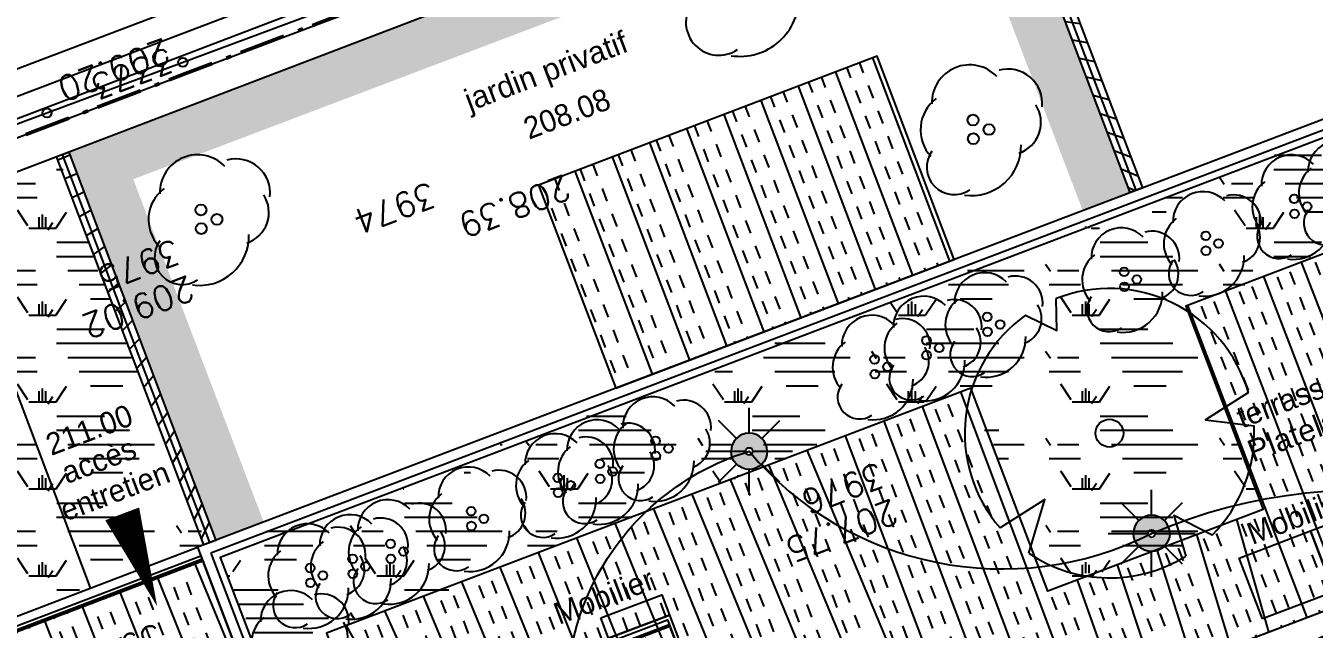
# Model space of a CAD drawing. Header units: centimetres. Extents: x 212517 to 243222, y -357108 to -330212.
# Drawn here: x 222634 to 224412, y -346065 to -345232 of the extents above; entities that cross this region are included whole.
import ezdxf
from ezdxf.enums import TextEntityAlignment as Align
from ezdxf.lldxf.tags import DXFTag

# ---------------------------------------------------------------- set-up
doc = ezdxf.new("R2010")
doc.units = ezdxf.units.CM
doc.linetypes.add('Style de ligne -15', pattern=[2.0832800000000002, 1.25, -0.41656, 0.1388600000000001, -0.2778600000000001])
doc.layers.get('0').update_dxf_attribs({"color": 252})
for name, color, linetype in [('0-EDL-Limite de propriété', 252, 'Continuous'), ('CAB_SSL', 252, 'Continuous'), ('EDF_SSL', 252, 'Texte-Electricite'), ('Fond topo - CLO_LEG', 252, 'Continuous'), ('Fond topo - CLO_MUR', 252, 'Continuous'), ('Fond topo - Z_500', 252, 'Continuous'), ('GAZ_SSL', 252, 'Texte-GAZ'), ('prlm-VRD', 2, 'Continuous'), ('SA - arbre', 252, 'Continuous'), ('SA - arbuste', 252, 'Continuous'), ('SA - bât A-B', 252, 'Continuous'), ('SA - clôture', 252, 'DIVISE2'), ('SA - couvre sol', 252, 'Continuous'), ('SA - ECL-réso', 252, 'Eclairage public'), ('SA - haie séparative', 252, 'Continuous'), ('SA - limite revêtement', 252, 'Continuous'), ('SA - muret béton', 252, 'Continuous'), ('SA - platelage bois', 252, 'Continuous'), ('SA - Talus', 252, 'Continuous')]:
    doc.layers.add(name, color=color, linetype=linetype)
for name, color, linetype, plot in [('Fond topo - N', 252, 'Continuous', False), ('Fond topo - NCACHE', 252, 'Continuous', False), ('Fond topo - ZCACHE', 252, 'Continuous', False)]:
    doc.layers.add(name, color=color, linetype=linetype, plot=plot)
doc.layers.add('Fond topo - P', color=252, linetype='Continuous', lineweight=50)
doc.styles.add('Arial', font='arial.ttf')
doc.styles.add('Lignes', font='arial.ttf', dxfattribs={"height": 0.35})
doc.styles.add('SIMPLEX', font='simplex_.ttf', dxfattribs={"height": 1.25})
tags = doc.linetypes.add('CACHE2', pattern=[4.762499928474426, 3.174999952316284, -1.587499976158142]).pattern_tags.tags
tags[6:7] = [DXFTag(74, 4), DXFTag(75, 0), DXFTag(340, '0'), DXFTag(46, 0.0), DXFTag(50, 0.0), DXFTag(44, 0.0), DXFTag(45, 0.0)]
tags[4:5] = [DXFTag(74, 4), DXFTag(75, 0), DXFTag(340, '0'), DXFTag(46, 0.0), DXFTag(50, 0.0), DXFTag(44, 0.0), DXFTag(45, 0.0)]
tags = doc.linetypes.add('DIVISE2', pattern=[15.874999761581421, 6.349999904632568, -3.174999952316284, 0, -3.174999952316284, 0, -3.174999952316284]).pattern_tags.tags
tags[14:15] = [DXFTag(74, 4), DXFTag(75, 0), DXFTag(340, '0'), DXFTag(46, 0.0), DXFTag(50, 0.0), DXFTag(44, 0.0), DXFTag(45, 0.0)]
tags[12:13] = [DXFTag(74, 4), DXFTag(75, 0), DXFTag(340, '0'), DXFTag(46, 0.0), DXFTag(50, 0.0), DXFTag(44, 0.0), DXFTag(45, 0.0)]
tags[10:11] = [DXFTag(74, 4), DXFTag(75, 0), DXFTag(340, '0'), DXFTag(46, 0.0), DXFTag(50, 0.0), DXFTag(44, 0.0), DXFTag(45, 0.0)]
tags[8:9] = [DXFTag(74, 4), DXFTag(75, 0), DXFTag(340, '0'), DXFTag(46, 0.0), DXFTag(50, 0.0), DXFTag(44, 0.0), DXFTag(45, 0.0)]
tags[6:7] = [DXFTag(74, 4), DXFTag(75, 0), DXFTag(340, '0'), DXFTag(46, 0.0), DXFTag(50, 0.0), DXFTag(44, 0.0), DXFTag(45, 0.0)]
tags[4:5] = [DXFTag(74, 4), DXFTag(75, 0), DXFTag(340, '0'), DXFTag(46, 0.0), DXFTag(50, 0.0), DXFTag(44, 0.0), DXFTag(45, 0.0)]
tags = doc.linetypes.add('Eclairage public', pattern='A,5,-0.25,["ECL",Lignes,S=1,R=0,X=0,Y=-0.18],-1.25', length=6.5).pattern_tags.tags
tags[15:16] = [DXFTag(74, 4), DXFTag(75, 0), DXFTag(340, '0'), DXFTag(46, 0.0), DXFTag(50, 0.0), DXFTag(44, 0.0), DXFTag(45, 0.0)]
tags[4:5] = [DXFTag(74, 4), DXFTag(75, 0), DXFTag(340, '0'), DXFTag(46, 0.0), DXFTag(50, 0.0), DXFTag(44, 0.0), DXFTag(45, 0.0)]
tags = doc.linetypes.add('Texte-BT', pattern='A,5,-0.25,["BT",Lignes,S=1,R=0,X=0,Y=-0.18],-1.25', length=6.5).pattern_tags.tags
tags[15:16] = [DXFTag(74, 4), DXFTag(75, 0), DXFTag(340, '0'), DXFTag(46, 0.0), DXFTag(50, 0.0), DXFTag(44, 0.0), DXFTag(45, 0.0)]
tags[4:5] = [DXFTag(74, 4), DXFTag(75, 0), DXFTag(340, '0'), DXFTag(46, 0.0), DXFTag(50, 0.0), DXFTag(44, 0.0), DXFTag(45, 0.0)]
tags = doc.linetypes.add('Texte-Electricite', pattern='A,5,-0.25,["ELEC",Lignes,S=1,R=0,X=0,Y=-0.18],-1.25', length=6.5).pattern_tags.tags
tags[15:16] = [DXFTag(74, 4), DXFTag(75, 0), DXFTag(340, '0'), DXFTag(46, 0.0), DXFTag(50, 0.0), DXFTag(44, 0.0), DXFTag(45, 0.0)]
tags[4:5] = [DXFTag(74, 4), DXFTag(75, 0), DXFTag(340, '0'), DXFTag(46, 0.0), DXFTag(50, 0.0), DXFTag(44, 0.0), DXFTag(45, 0.0)]
tags = doc.linetypes.add('Texte-GAZ', pattern='A,5,-0.25,["GAZ",Lignes,S=1,R=0,X=0,Y=-0.18],-1.25', length=6.5).pattern_tags.tags
tags[15:16] = [DXFTag(74, 4), DXFTag(75, 0), DXFTag(340, '0'), DXFTag(46, 0.0), DXFTag(50, 0.0), DXFTag(44, 0.0), DXFTag(45, 0.0)]
tags[4:5] = [DXFTag(74, 4), DXFTag(75, 0), DXFTag(340, '0'), DXFTag(46, 0.0), DXFTag(50, 0.0), DXFTag(44, 0.0), DXFTag(45, 0.0)]
pattern_1 = [(216.5063332809896, (-277130161.1279894, -473864756.7787022), (14.87279096815364, -20.09477765036497), [])]
pattern_2 = [(280.4264001144857, (-277130161.1279894, -473864756.7787022), (55.32121061969438, 10.17969329456503), []), (280.4264001144857, (-277130142.6875859, -473864753.3854711), (55.32121061969438, 10.17969329456503), [18.75, -18.75]), (280.4264001144857, (-277130124.2471823, -473864749.99224), (55.32121061969438, 10.17969329456503), [18.75, -18.75])]
pattern_3 = [(349.2763985886067, (-277130161.1279894, -473864756.7787022), (22.32856350872324, 117.9043497231417), [37.5000005625, -202.5000030375]), (79.27639858860677, (-277130147.3110734, -473864759.3953308), (-235.8086994462835, 44.65712701744649), [15.000000225, -105.000001575]), (79.27639858860677, (-277130138.0997961, -473864761.1397498), (-235.8086994462835, 44.65712701744649), [15.000000225, -105.000001575]), (79.27639858860677, (-277130142.7054347, -473864760.2675403), (-235.8086994462835, 44.65712701744649), [18.75000028125, -101.25000151875]), (112.9664661186067, (-277130151.916716, -473864758.5231205), (-191.1515722884832, 280.4658259369293), [12.00000018, -420.7461593111922]), (45.58633105860677, (-277130133.4941673, -473864762.0119574), (22.32856353476547, 117.9043498154048), [12.00000018, -420.7461593111923]), (45.58633105860677, (-277130124.2828801, -473864763.7563783), (22.32856353476547, 117.9043498154048), [26.00000039, -406.6661590999923]), (112.9664661186067, (-277130161.1279894, -473864756.7787022), (-191.1515722884832, 280.4658259369293), [26.00000039, -406.6661590999922]), (349.2763985886067, (-277130073.3609553, -473864750.4999832), (22.32856350872324, 117.9043497231417), [44.42455106636825, -195.5754525336318]), (349.2763985886067, (-277130085.1249766, -473864728.4255323), (22.32856350872324, 117.9043497231417), [82.81008944215131, -56.09585564143782, 43.07431864611476, -58.01973967029608]), (349.2763985886067, (-277130096.7337571, -473864706.3804808), (22.32856350872324, 117.9043497231417), [119.4799495921992, -46.28746189431191, 29.47870124218051, -44.75389087130835]), (349.2763985886067, (-277130108.4191755, -473864684.3209158), (22.32856350872324, 117.9043497231417), [100.4611429069171, -139.5388606930829]), (349.2763985886067, (-277130104.5097786, -473864665.2146754), (22.32856350872324, 117.9043497231417), [65.56973938354608, -174.4302642164539])]

# ---------------------------------------------------------------- blocks, each defined once
blk = doc.blocks.new('Groupe-93-1')
at = {"linetype": 'Style de ligne -15', "lineweight": 50, "ltscale": 50.8, "flags": 128}
blk.add_lwpolyline([(4010.377704961063, -47960.29143869193), (3755.414382130862, -44721.11884032996), (3755.414382130862, -44721.11884032996), (3756.773282105685, -44329.8018404177), (3880.931782061816, -43949.69744035514), (4137.430382163288, -43638.17594043525), (4471.636282140971, -43429.8099404505), (5106.567282135249, -43185.50304033072), (8279.371082122088, -41974.78904029639), (10046.22478211618, -41302.20724031241), (11818.78798213697, -40629.65554029257), (12515.6316242764, -40375.71221544059), (12470.15578206277, -38996.33853999885), (12380.37218211389, -38397.83494045051), (12782.36019976831, -38155.13044368537), (12782.36019976831, -38155.13044368537), (13203.15428753591, -37842.1723362139), (13013.29358206487, -37595.42764035972), (14081.43508215642, -36782.12464029105), (14501.13751466966, -36460.24630443366), (14495.16808214879, -36452.5175403765), (14834.32158213353, -36191.17934028419), (14839.99478233552, -36198.52456561835), (16130.40128212667, -35209.80024024756), (16136.50761571622, -35217.71937476905), (16472.44228208757, -34959.21094037803), (16671.78109403348, -34801.06746370108), (17355.87005024648, -34273.57605973991), (18231.377594311, -34360.18562337668), (19438.43093314862, -35798.34990131171), (19890.16948211885, -36316.51764032157), (20056.14294272161, -36374.42675067695), (20713.36528325772, -37417.69704200538), (20981.1790333817, -37823.86228057654), (21144.10848065114, -38091.41473781379), (21380.93455877995, -38501.10641652854), (21515.93978133893, -38776.86723872931), (21676.35969768262, -39172.45101110252), (21888.30210343099, -39776.94537421973), (22130.35028215146, -40561.43324023993), (22375.4996798346, -41423.39243203909), (22608.21988213754, -42207.67824041159)], dxfattribs=at)
blk = doc.blocks.new('Candélabre', base_point=(-13.42592592600001, -9.391534390999993))
for points in [[(-13.67592592600001, -9.391534390999993, -1), (-13.17592592600001, -9.391534390999993), (-13.37592592600001, -9.391534390999993, 1), (-13.475925926, -9.391534390999993)], [(-13.67592592600001, -9.391534390999993, -1), (-13.17592592600001, -9.391534390999993), (-13.37592592600001, -9.391534390999993, 1), (-13.475925926, -9.391534390999993)], [(-13.67592592600001, -9.391534390999993), (-13.475925926, -9.391534390999993, 1), (-13.37592592600001, -9.391534390999993), (-13.17592592600001, -9.391534390999993, -1)], [(-13.67592592600001, -9.391534390999993), (-13.475925926, -9.391534390999993, 1), (-13.37592592600001, -9.391534390999993), (-13.17592592600001, -9.391534390999993, -1)]]:
    blk.add_hatch(color=250).paths.add_polyline_path(points)
at = {"linetype": 'Continuous', "flags": 128}
for points in [[(-13.42592592600001, -9.141534390999993), (-13.42592592600001, -8.791534391999988)], [(-13.60270262100001, -9.214757695999992), (-13.850189994, -8.967270322999994)], [(-13.24914923200001, -9.214757696999996), (-13.001661857, -8.96727032199999)], [(-14.02592592600001, -9.391534390999993), (-13.67592592600001, -9.391534390999993)], [(-13.17592592600001, -9.391534390999993), (-12.825925927, -9.391534390999993)], [(-13.85018999600001, -9.815798461), (-13.60270262200001, -9.568311086999998)], [(-13.00166185800001, -9.815798458999993), (-13.249149231, -9.568311085999994)], [(-13.42592592600001, -9.991534390999988), (-13.42592592600001, -9.641534390999993)]]:
    blk.add_lwpolyline(points, dxfattribs=at)
for points in [[(-13.67592592600001, -9.391534390999993), (-13.475925926, -9.391534390999993, -1), (-13.37592592600001, -9.391534390999993), (-13.17592592600001, -9.391534390999993, 1)], [(-13.67592592600001, -9.391534390999993), (-13.475925926, -9.391534390999993, 1), (-13.37592592600001, -9.391534390999993), (-13.17592592600001, -9.391534390999993, -1)]]:
    blk.add_lwpolyline(points, format="xyb", close=True, dxfattribs=at)
blk = doc.blocks.new('CLOLEG')
at = {"ltscale": 2}
blk.add_circle((0, 0), 0.0625, dxfattribs=at)
blk = doc.blocks.new('PTOPO')
at = {"layer": 'Fond topo - NCACHE', "style": 'SIMPLEX'}
blk.add_attdef('MAT', text='', height=0.34, dxfattribs=at).set_placement((0.09999999986030161, -0.09999999962747097), align=Align.TOP_LEFT)
at = {"layer": 'Fond topo - ZCACHE', "style": 'SIMPLEX'}
blk.add_attdef('ALT', (0.09999999986030161, 0.09999999962747097), '', height=0.34, dxfattribs=at)
blk = doc.blocks.new('A$C1F970F0F')
at = {"layer": 'SA - bât A-B'}
h = blk.add_hatch(dxfattribs=at)
h.set_pattern_fill('_USER', color=256, scale=25, angle=-143.4936667190104, style=0, pattern_type=0)
h.set_pattern_definition(pattern_1)
h.paths.add_polyline_path([(-3772.845735262865, 5918.538262582146), (-3755.12929060434, 5921.720425589478), (-3654.923644239442, 5355.454616979907), (-3672.648887766581, 5352.321608217365)])
h = blk.add_hatch(dxfattribs=at)
h.set_pattern_fill('_USER', color=256, scale=25, angle=-143.4936667190104, style=0, pattern_type=0)
h.set_pattern_definition(pattern_1)
h.paths.add_polyline_path([(-5119.301957282852, 5676.692724593727), (-5101.585512309603, 5679.874887636244), (-5001.705135416508, 5115.447188658056), (-5019.430378943646, 5112.314179895515)])
at = {"layer": 'SA - couvre sol'}
h = blk.add_hatch(dxfattribs=at)
h.set_pattern_fill('PELOUSE6', color=256, scale=20.0000003, angle=-10.72360141139323, style=0, pattern_type=2)
h.set_pattern_definition(pattern_3)
h.paths.add_polyline_path([(-6097.441743418069, 4920.177515304733), (-6197.675414534157, 5487.753718339254), (-5119.301957282852, 5676.692724593727), (-5019.430378943646, 5112.314179895515)])
h = blk.add_hatch(dxfattribs=at)
h.set_pattern_fill('PELOUSE6', color=256, scale=20.0000003, angle=-10.72360141139323, style=0, pattern_type=2)
h.set_pattern_definition(pattern_3)
h.paths.add_polyline_path([(-3402.623808803382, 4002.738312271429), (-3437.712507589949, 4199.636212808002), (-3240.81464163304, 4234.725105514619), (-3223.270195233028, 4136.276172657652), (-2523.393668735908, 4261.000187694139), (-2562.872126556909, 4482.529666060197), (-2956.667858459632, 4412.351880455288), (-2991.756751253422, 4609.249746452402), (-2794.85888531939, 4644.338639163351), (-2873.107116345795, 5083.420880229077), (-2676.209250280051, 5118.509773009871), (-2716.733466870143, 5345.90742274797), (-3626.306558289891, 5183.813676629252), (-3573.673219096088, 4888.466877775171), (-3886.433009378015, 4832.73039375921), (-3939.06634855449, 5128.077192704795), (-4875.622878340046, 4961.174765867798), (-4861.415331338533, 4881.450515412981), (-4762.966398399941, 4898.994961868626), (-4736.649728846019, 4751.321562402331), (-4835.098661767282, 4733.777116038193), (-4821.063104642834, 4655.017969675949), (-4544.422242371515, 4704.317750093585), (-4520.912684171495, 4572.396179924211), (-4896.002479472914, 4505.551953068259), (-5000.388478969709, 5091.303708193815), (-2644.601016008993, 5511.124216758372), (-2407.400474873673, 4180.096742493728)])
at = {"layer": 'SA - haie séparative'}
h = blk.add_hatch(dxfattribs=at)
h.set_pattern_fill('PAVES_EVERGREEN1', color=256, scale=30.0000012, angle=-10.72360141139323, style=0, pattern_type=2)
h.set_pattern_definition([(349.2763985886067, (-277130152.3634321, -473864750.8052154), (32.26715867605478, 9.155903067109474), [15.0000006, -15.0000006]), (79.27639858860677, (-277130152.3634321, -473864750.8052154), (-9.155903067109474, 32.26715867605478), [15.0000006, -15.0000006])])
h.paths.add_polyline_path([(-3741.577973520158, 5340.124020899985), (-3672.648887766581, 5352.321608217365), (-3772.845735262865, 5918.538262582146), (-5101.585512309603, 5679.874887636244), (-5001.817125734857, 5115.427393912992), (-4932.186946450847, 5127.835895881468), (-5021.032714997484, 5626.386451342699), (-3830.825719061932, 5837.00390246101)])
at = {"layer": 'SA - platelage bois'}
h = blk.add_hatch(dxfattribs=at)
h.set_pattern_fill('PASSERELLE', color=256, scale=150, angle=-79.57359988551433, style=0, pattern_type=2)
h.set_pattern_definition(pattern_2)
h.paths.add_polyline_path([(-4473.131547800867, 5514.368344478578), (-4420.498589572083, 5219.022927735845), (-3928.61527620563, 5306.701349582033), (-3980.881579736471, 5602.060457924456)])
h = blk.add_hatch(dxfattribs=at)
h.set_pattern_fill('PASSERELLE', color=256, scale=150, angle=-79.57359988551433, style=0, pattern_type=2)
h.set_pattern_definition(pattern_2)
h.paths.add_polyline_path([(-4875.622878340046, 4961.174765867798), (-4861.415331338533, 4881.450515412981), (-4762.966398399941, 4898.994961868626), (-4736.649728846019, 4751.321562402331), (-4835.098661767282, 4733.777116038193), (-4821.063104642834, 4655.017969675949), (-4544.422242371515, 4704.317750093585), (-4520.912684171495, 4572.396179924211), (-4068.335335630077, 4653.049355077584), (-4065.528224184668, 4637.297525763334), (-2881.979355956483, 4848.216111185977), (-2922.331582675059, 5074.648656927342), (-2676.209250280051, 5118.509773009871), (-2716.733466870143, 5345.90742274797), (-3626.306558289891, 5183.813676629252), (-3573.673219096088, 4888.466877775171), (-3886.433009378015, 4832.73039375921), (-3939.06634855449, 5128.077192704795)])
h = blk.add_hatch(dxfattribs=at)
h.set_pattern_fill('PASSERELLE', color=256, scale=150, angle=-79.57359988551433, style=0, pattern_type=2)
h.set_pattern_definition(pattern_2)
h.paths.add_polyline_path([(-5320.064803223802, 5038.39767955185), (-5214.977022221075, 4448.707946739098), (-4919.630223348451, 4501.341285905692), (-5024.718004328301, 5091.031018714111)])
at = {"layer": 'CAB_SSL', "elevation": 9.999999999999998e-08, "flags": 128}
blk.add_lwpolyline([(-10812.15457855182, 5600.426800125627), (-8720.280241838846, 5090.654580446419), (-5742.369525281366, 5634.629537405877), (-2733.176347276875, 6173.938624268192), (-522.7757441125186, 8575.296708000737)], dxfattribs=at)
at = {"layer": 'EDF_SSL', "linetype": 'Texte-BT', "elevation": 9.999999999999998e-08, "flags": 128}
blk.add_lwpolyline([(-10355.65903211059, 43.80952892260893), (-10201.4030772041, 1251.685514822027), (-8720.280241838846, 5090.654580446419), (-8647.88838211094, 5140.669551381001), (-5813.541010319846, 5655.541528388557), (-5754.775129047494, 5632.363405789478), (-5714.151306698284, 5669.525972244278), (-2796.400100172239, 6190.043639552574), (-2733.176347276875, 6173.938624268192), (-2724.610103663505, 6234.621653891018), (-576.9868819294611, 8573.42365167172), (-522.7757441125186, 8575.296708000737), (1439.543237064798, 9649.961943709872), (1486.297190266059, 9780.607536286585), (3247.574149104787, 10693.56387743918), (3311.706751861017, 10686.95005152967), (3338.557006230488, 10734.01793882097), (5093.795445683761, 11622.80777854973), (5197.512327865115, 11601.77622754824)], dxfattribs=at)
at = {"layer": 'Fond topo - CLO_LEG', "ltscale": 2, "flags": 128}
blk.add_lwpolyline([(-4103.57224978328, 5912.18246983193), (-5712.382641472173, 5637.590496798271)], dxfattribs=at)
at = {"layer": 'Fond topo - CLO_MUR', "ltscale": 2, "flags": 128}
for points in [[(-8287.804432590101, 5102.5437522476), (-7605.580502524027, 5235.945156469854), (-7039.43552686364, 5336.352074012237), (-6395.723901147811, 5453.96015665399), (-5999.626927920504, 5521.547280024518), (-5163.393101620775, 5668.773234621937), (-3462.542645871017, 5974.273767689828), (-2916.536404471398, 6073.123024295499)], [(-3061.641378804426, 6087.328892188127), (-4159.975300858594, 5888.705770611459), (-4922.787367467585, 5755.253774575041), (-5452.543621078548, 5661.757849989244), (-6482.162746370075, 5480.989585806478), (-7372.575279741799, 5320.31426016191), (-8294.997535587892, 5143.806105512086)]]:
    blk.add_lwpolyline(points, dxfattribs=at)
at = {"layer": 'GAZ_SSL', "linetype": 'Texte-GAZ', "elevation": 9.999999999999998e-08, "flags": 128}
blk.add_lwpolyline([(-10544.31541955609, 4849.463266287231), (-2844.361894995576, 6215.21841119217), (-619.059840477988, 6565.404650589751), (-558.7307695276991, 6580.824982418972), (-429.4804532838041, 7139.21704900553), (-208.0795472043819, 8868.909145672174), (360.6838398219811, 9157.908141542406), (425.0188701159018, 9327.634198507636), (4535.248673246207, 11485.07622468802), (4713.322312771974, 11477.46920417039), (5559.734467376861, 11914.17321717021), (6091.203610633145, 12178.61605624058), (6292.964946063797, 12126.43026770143), (6627.254129528154, 11179.86214373141), (7472.768662736402, 9124.4680223983), (7947.08689338462, 9062.48922912452), (8070.821797205262, 8793.497098507169), (8796.806101210752, 9110.108422938276), (9553.586430744355, 9252.290517349746)], dxfattribs=at)
at = {"layer": 'SA - arbre', "ltscale": 1.920000076293945, "elevation": 9.999999999999998e-08, "flags": 128}
for points in [[(-3845.873453748753, 5212.854676563354), (-3807.564932970947, 5184.208235229561), (-3800.429576829961, 5227.460081935287)], [(-3563.669646782825, 5050.890961662402), (-3628.872003062034, 5024.524413712941), (-3564.572491115906, 5004.135635225758)], [(-3902.814144724872, 4889.196821971495), (-3867.134502460819, 4957.785789188832), (-3935.164172344221, 4930.950753533514)], [(-3649.544816650656, 4866.567232037828), (-3696.324492228814, 4903.360304279556), (-3690.485293049178, 4845.006886820881)]]:
    blk.add_lwpolyline(points, dxfattribs=at)
at = {"layer": 'SA - arbre', "ltscale": 1.920000076293945}
blk.add_circle((-3762.467718758773, 5031.34343604551), 19.2, dxfattribs=at)
for start, end in [(5.615758488842114, 100.95514862453), (114.6790985122949, 210.170484290019), (304.4232596641855, 352.1717178320799), (225.3651126391995, 291.121711628256)]:
    blk.add_arc((-3762.467718758773, 5031.34343604551), 199.7567998, start, end, dxfattribs=at)
at = {"layer": 'SA - arbuste'}
for centre in [(-4937.132769782412, 5567.36921030113), (-4941.476029737887, 5542.009440413453), (-4917.839792825302, 5550.394718352658), (-3867.07739995269, 5490.998063315725), (-3847.78442297825, 5474.023571458761), (-3871.42065986796, 5465.638293515223)]:
    blk.add_circle(centre, 7.5, dxfattribs=at)
at = {"layer": 'SA - arbuste', "ltscale": 0.800000011920929}
for centre in [(-3451.752399651056, 5301.459320794868), (-3455.227007596026, 5281.171504862094), (-3436.318018158709, 5287.879727174151), (-3581.242184010898, 5274.305095405945), (-3565.807802518551, 5260.725501785228), (-3701.230416543962, 5246.158929420034), (-3584.716791938539, 5254.017279564677), (-3704.705024448726, 5225.871113574433), (-3685.796035051616, 5232.579335799316), (-3898.264401401377, 5220.491826988957), (-3882.830019891701, 5206.912233459745), (-4061.969144812248, 5191.74267981324), (-3986.943206228913, 5204.180232584773), (-3971.508824736567, 5190.600638964055), (-3901.739009329017, 5200.204011147688), (-4065.443752739888, 5171.454863971971), (-4046.534763319901, 5178.163086192522), (-3990.417814173883, 5183.892416651998), (-4379.918476139799, 5137.2975368393), (-4461.434212234094, 5120.436860548519), (-4383.393084067439, 5117.009720998031), (-4364.484094647452, 5123.717943218582), (-4521.880170372042, 5112.505224485299), (-4506.445788879696, 5098.925630864582), (-4464.908820161734, 5100.149044707251), (-4445.999830724419, 5106.857267019307), (-4648.145754349272, 5089.585106503213), (-4525.354778299683, 5092.217408644031), (-4765.689280663897, 5065.820667551116), (-4651.620362294243, 5069.297290570439), (-4632.711372856927, 5076.005512882495), (-4881.018513629328, 5053.748644247284), (-4820.974017430727, 5055.296705680781), (-4769.163888608868, 5045.532851618341), (-4750.254899171551, 5052.241073930398), (-4884.493121574297, 5033.460828314509), (-4865.584132136981, 5040.169050626566), (-4824.448625375698, 5035.008889748007), (-4805.53963593838, 5041.717112060063)]:
    blk.add_circle(centre, 6, dxfattribs=at)
for centre, radius, start, end in [((-4186.637317317831, 5688.826468131672), 45.49180799999999, 133.2696689019926, 293.7521365044088), ((-4151.790508149121, 5717.910259513314), 82.09075199999998, 251.0377365658391, 350.7437823458322), ((-4937.272641689973, 5591.863618233071), 52.09335999999999, 32.9049446683259, 171.1222226947237), ((-4885.265104953589, 5581.149068802898), 47.1596, 342.9842594908044, 94.63470461757107), ((-4957.76893271878, 5557.555766662726), 53.97568, 116.3248625983236, 211.8320556568809), ((-4889.431585321154, 5554.895281405136), 44.59584, 277.8831336434853, 22.28760127864609), ((-3867.217271820045, 5515.49247133484), 52.09335999999999, 32.90494451793248, 171.1222224813845), ((-3815.209735106538, 5504.777921909001), 47.1596, 342.9842592756738, 94.63470461757107), ((-4974.873040276758, 5508.322798101465), 37.90984, 133.2696686351559, 293.7521365895177), ((-4945.834032617912, 5532.559290995032), 68.40896, 251.0377365793105, 350.7437823991756), ((-3887.713562871728, 5481.184619768827), 53.97568, 116.3248627154267, 211.8320558480262), ((-3819.376215474103, 5478.524134511238), 44.59584, 277.883133562608, 22.28760147896251), ((-3904.817670429707, 5431.951651207567), 37.90984, 133.2696683756754, 293.7521367712873), ((-3875.778662788191, 5456.188144009628), 68.40896, 251.0377365927819, 350.7437825594993)]:
    blk.add_arc(centre, radius, start, end, dxfattribs=at)
at = {"layer": 'SA - arbuste', "ltscale": 0.6399999856948853}
for centre, radius, start, end in [((-3451.864297186393, 5321.05484706635), 41.674688, 32.90494467775616, 171.1222224813845), ((-3385.182384046389, 5327.805526647031), 41.674688, 32.90494467775616, 171.1222224813845), ((-3581.354081528906, 5293.900621768933), 41.674688, 32.90494467775616, 171.1222224813845), ((-3401.579416891201, 5300.359245375919), 43.180544, 116.3248626312973, 211.8320556308634), ((-3539.748052147839, 5285.32898220736), 37.72767999999999, 342.9842594908044, 94.63470461757107), ((-3468.261330008329, 5293.608565790906), 43.180544, 116.3248626312973, 211.8320556308634), ((-3701.34231406197, 5265.754455783022), 41.674688, 32.90494450850222, 171.122222747956), ((-3597.751114373717, 5266.454340497821), 43.180544, 116.3248626312973, 211.8320556308634), ((-3898.376298919384, 5240.087353351944), 41.674688, 32.90494467775616, 171.1222224813845), ((-3659.736284680903, 5257.182816221449), 37.72767999999999, 342.9842594908044, 94.63470469373227), ((-3415.262702939803, 5260.972870565247), 30.327872, 133.2696683174558, 293.7521367830749), ((-3987.05510376425, 5223.775758856254), 41.674688, 32.90494467775616, 171.1222224813845), ((-3856.770269538317, 5231.515713790372), 37.72767999999999, 342.9842594908044, 94.63470469373227), ((-3717.739346883905, 5238.308174507578), 43.180544, 116.324862790465, 211.8320557992154), ((-3543.081236454508, 5264.325952272582), 35.676672, 277.8831336789501, 22.28760178340445), ((-3481.94461605693, 5254.222190980233), 30.327872, 133.2696683174558, 293.7521367830749), ((-3458.713409942608, 5273.611385202714), 54.727168, 251.0377364883117, 350.7437829327423), ((-4062.081042330255, 5211.338206176228), 41.674688, 32.90494467775616, 171.122222747956), ((-3914.77333174132, 5212.641072076502), 43.180544, 116.3248626312973, 211.8320556308634), ((-3945.44907440606, 5215.204119299014), 37.72767999999999, 342.9842594908044, 94.63470461757107), ((-3663.069468964696, 5236.179786282338), 35.676672, 277.8831336789501, 22.28760178340445), ((-3611.434400399443, 5227.067965682816), 30.327872, 133.2696686423436, 293.7521367830749), ((-4003.452136609063, 5196.329477585143), 43.180544, 116.3248626312973, 211.8320556308634), ((-4020.475012949188, 5202.766566614655), 37.72767999999999, 342.9842594908044, 94.63470461757107), ((-3588.203194307996, 5246.45715990963), 54.727168, 251.0377365152544, 350.7437827194919), ((-4078.47807515219, 5183.891924900783), 43.180544, 116.3248626312973, 211.8320556308634), ((-3860.10345382211, 5210.512683851261), 35.676672, 277.8831336789501, 22.28760178340445), ((-3731.422632932507, 5198.921799696905), 30.327872, 133.2696686423436, 293.7521365777301), ((-4380.030373657806, 5156.893063202287), 41.674688, 32.90494450850222, 171.1222230151524), ((-4023.808197232981, 5181.763536675545), 35.676672, 277.8831336789501, 22.28760147896251), ((-3928.456617789921, 5173.254697265827), 30.327872, 133.2696686423436, 293.7521365777301), ((-3948.782258672523, 5194.20108945141), 35.676672, 277.883133562608, 22.28760147896251), ((-3708.191426818184, 5218.310993919386), 54.727168, 251.0377364883117, 350.7437829327423), ((-4461.546109752101, 5140.032386911506), 41.674688, 32.90494450850222, 171.1222224813845), ((-4338.424344299616, 5148.321423645047), 37.72767999999999, 342.9842594908044, 94.63470469373227), ((-4017.135422657664, 5156.943102774469), 30.327872, 133.2696683174558, 293.7521367830749), ((-3905.225411675598, 5192.643891488309), 54.727168, 251.0377364883117, 350.7437829327423), ((-4521.99206789005, 5132.100750848287), 41.674688, 32.90494467775616, 171.122222747956), ((-4480.386038526312, 5123.529111195208), 37.72767999999999, 342.9842594908044, 94.63470469373227), ((-4396.427406502618, 5129.446781931176), 43.180544, 116.3248626312973, 211.8320557992154), ((-4419.940080371036, 5131.460747349934), 37.72767999999999, 342.9842592210746, 94.63470469373227), ((-4092.161361200793, 5144.505550090111), 30.327872, 133.2696686423436, 293.7521367830749), ((-3993.904216543341, 5176.33229699695), 54.727168, 251.0377364883117, 350.7437829327423), ((-4648.25765188461, 5109.180632774694), 41.674688, 32.90494450850222, 171.122222747956), ((-4538.389100734862, 5104.654469577175), 43.180544, 116.3248626312973, 211.8320556308634), ((-4477.943142596914, 5112.586105640396), 43.180544, 116.3248626312973, 211.8320556308634), ((-4341.757528583408, 5127.318393705937), 35.676672, 277.8831336789501, 22.28760147896251), ((-4068.930155086469, 5163.894744312592), 54.727168, 251.0377365523678, 350.7437825057393), ((-4765.801178199235, 5085.416193822597), 41.674688, 32.90494467775616, 171.1222224813845), ((-4606.651622503543, 5100.608993213122), 37.72767999999999, 342.9842594908044, 94.63470469373227), ((-4423.273264677704, 5110.457717415156), 35.676672, 277.8831336789501, 22.28760178340445), ((-4881.130411164664, 5073.344170518765), 41.674688, 32.90494450850222, 171.122222747956), ((-4821.085914966065, 5074.892231952263), 41.674688, 32.90494467775616, 171.1222224813845), ((-4779.479885584998, 5066.32059239069), 37.72767999999999, 342.9842594908044, 94.63470461757107), ((-4724.195148841044, 5076.844554265356), 37.72767999999999, 342.9842594908044, 94.63470461757107), ((-4664.654684706546, 5081.734351499251), 43.180544, 116.3248626312973, 211.8320554210229), ((-4483.719222815651, 5102.526081351936), 35.676672, 277.883133562608, 22.28760178340445), ((-4410.11069255122, 5090.060407120503), 30.327872, 133.2696689600436, 293.7521365777301), ((-4837.482947810876, 5047.445950681151), 43.180544, 116.3248626312973, 211.8320554210229), ((-4839.524381783598, 5064.772530957192), 37.72767999999999, 342.9842594908044, 94.63470469373227), ((-4782.198211044046, 5057.969912551486), 43.180544, 116.3248626312973, 211.8320554210229), ((-4609.984806770006, 5079.605963365518), 35.676672, 277.8831334746112, 22.28760147896251), ((-4552.072386777916, 5065.268094670664), 30.327872, 133.2696686423436, 293.7521365777301), ((-4491.62642862264, 5073.199730825389), 30.327872, 133.2696689600436, 293.7521365777301), ((-4386.879486436897, 5109.449601342983), 54.727168, 251.0377365152544, 350.7437827194919), ((-4897.5274439866, 5045.897889243322), 43.180544, 116.3248624601254, 211.8320554210229), ((-4727.528333107506, 5055.841524417752), 35.676672, 277.883133562608, 22.28760147896251), ((-4528.841180669141, 5084.657288988983), 54.727168, 251.0377365152544, 350.7437825057393), ((-4468.395222531193, 5092.588925052203), 54.727168, 251.0377365152544, 350.7437827194919), ((-4842.857566050061, 5043.769501109588), 35.676672, 277.8831334746112, 22.28760147896251), ((-4782.813069874336, 5045.317562547418), 35.676672, 277.883133562608, 22.28760147896251), ((-4678.337970755147, 5042.347976688578), 30.327872, 133.2696686423436, 293.7521365777301), ((-4655.106764623495, 5061.737171002565), 54.727168, 251.0377365523678, 350.7437825057393), ((-4795.881497092648, 5018.583537740812), 30.327872, 133.2696683174558, 293.7521367830749), ((-4920.859617744549, 4987.203791934829), 41.674688, 32.90494467775616, 171.1222224813845), ((-4911.210730035202, 5006.511514432648), 30.327872, 133.2696686423436, 293.7521365777301), ((-4887.979523903549, 5025.900708746635), 54.727168, 251.0377365523678, 350.7437825057393), ((-4879.253588363482, 4978.632152373256), 37.72767999999999, 342.9842594908044, 94.63470461757107), ((-4851.166233836601, 5008.059575866146), 30.327872, 133.2696683174558, 293.7521367830749), ((-4827.935027727826, 5027.448770184465), 54.727168, 251.0377365152544, 350.7437825057393), ((-4772.650290960996, 5037.972732054799), 54.727168, 251.0377365152544, 350.7437825057393), ((-4937.25665058936, 4959.757510663717), 43.180544, 116.3248626312973, 211.8320556308634), ((-4882.586772647273, 4957.629122434145), 35.676672, 277.8831336789501, 22.28760178340445)]:
    blk.add_arc(centre, radius, start, end, dxfattribs=at)
at = {"layer": 'SA - bât A-B', "ltscale": 2.539999961853027}
blk.add_line((-5796.129208338603, 4973.87400026643), (-5028.226891967716, 5110.720795704585), dxfattribs=at)
at = {"layer": 'SA - bât A-B', "linetype": 'Continuous', "ltscale": 2.539999961853027}
blk.add_line((-5011.987817731413, 5099.394161246686), (-4905.847372712563, 4503.797508346077), dxfattribs=at)
at = {"layer": 'SA - bât A-B', "linetype": 'Continuous', "ltscale": 2.539999961853027, "elevation": 9.999999999999998e-08, "flags": 128}
for points in [[(-4891.208220167493, 4341.854014492964), (-4550.158628513374, 2428.087821803657), (-3171.873868801296, 2673.710017606947), (-3404.319882600679, 3978.057930172946), (-2379.562068281582, 4160.679690604004), (-2625.183937557962, 5538.9626177042), (-5028.226891870663, 5110.720795591417), (-4919.630223348451, 4501.341285905692)], [(-4538.832048105923, 2444.327162202496), (-3188.11766236816, 2685.063134288174), (-3420.558952990663, 3989.384543523098), (-2395.801138837249, 4172.00630408032), (-2636.510566602577, 5522.723550404896), (-5011.987817731413, 5099.394161246686)], [(-4870.387587714489, 4361.816510965448), (-4530.741633449554, 2455.926691246847), (-3199.716966173931, 2693.153391904228), (-3432.158289101265, 3997.474982045343), (-2407.400474873673, 4180.096742493728), (-2644.601016008993, 5511.124216758372), (-5000.388478969709, 5091.303708193815), (-4893.195368027506, 4489.800123754009)]]:
    blk.add_lwpolyline(points, dxfattribs=at)
for points in [[(-4821.063104642834, 4655.017969675949), (-4544.422242371515, 4704.317750093585), (-4518.105572726086, 4556.644350609961), (-2832.754889553043, 4856.988334378877), (-2873.107116231412, 5083.420880207415), (-2676.209250280051, 5118.509773009871), (-2716.733466870143, 5345.90742274797), (-3626.306558272562, 5183.813676720758), (-3573.673219096088, 4888.466877775171), (-3886.433009378015, 4832.73039375921), (-3939.06634855449, 5128.077192704795), (-4875.622878340046, 4961.174765867798), (-4861.415331338533, 4881.450515412981), (-4762.966398399941, 4898.994961868626), (-4736.649728846019, 4751.321562402331), (-4835.098661767282, 4733.777116038193)], [(-4499.742894721237, 4911.344489581298), (-4411.138855136674, 4927.134491336422), (-4405.875521137713, 4897.599811483336), (-4494.479560836657, 4881.809809749874)], [(-4494.479560836657, 4881.809809749874), (-4405.875521137713, 4897.599811483336), (-4357.628293569735, 4626.865245800994), (-4446.232333268679, 4611.075244067531)], [(-4488.6798918638, 4877.76458538603), (-4409.920745478679, 4891.800142506147), (-4363.427962559922, 4630.910470073331), (-4442.187108927713, 4616.874913044721)], [(-3499.206751065014, 4758.535982722959), (-3514.996752821353, 4847.140022426236), (-3244.262187176098, 4895.387250048631), (-3228.472185402431, 4806.783210436861)], [(-4487.422804467986, 4870.710563244559), (-4408.663658100195, 4884.746120273168), (-4408.137324750627, 4881.792652297391), (-4486.896471135747, 4867.757095177276)], [(-4335.267744219151, 4440.927387803801), (-4492.490680990537, 4412.908908511484), (-4518.105572726086, 4556.644350609961), (-2832.754889553043, 4856.988334378877), (-2812.403331702073, 4742.787572111823), (-4340.531078218113, 4470.462067656887)], [(-3602.778100922736, 4740.078677686989), (-3618.568102696403, 4828.68271729876), (-3514.996752821353, 4847.140022426236), (-3499.206751065014, 4758.535982722959)]]:
    blk.add_lwpolyline(points, close=True, dxfattribs=at)
at = {"layer": 'SA - bât A-B', "elevation": 9.999999999999998e-08, "flags": 128}
blk.add_lwpolyline([(-5121.954409748454, 5175.424193091531, 49.99999999999999, 0, 0), (-5098.315279813015, 5041.130626136996, 0, 0, 0)], format="xyseb", dxfattribs=at)
at = {"layer": 'SA - bât A-B', "ltscale": 2.539999961853027, "elevation": 9.999999999999998e-08, "flags": 128}
for points in [[(-4880.606287056421, 4282.362310870307), (-4879.72906472349, 4277.439864101785), (-5175.074775250284, 4224.800417823336), (-5034.359019091333, 3435.187811647954), (-4742.95190375203, 3487.125357388083), (-4742.0746814191, 3482.202910619562), (-5506.038401039833, 3346.058006703334), (-5506.9156234303, 3350.980453293176), (-5039.702805419353, 3434.235493811883), (-5325.847200644801, 5039.906584612185), (-5793.058930253068, 4956.64543678128), (-5793.936152585999, 4961.567883549801), (-5026.033836163125, 5098.414679262473), (-5025.156613887041, 5093.492232694292), (-5320.502392487839, 5040.853168600118), (-5175.951997384936, 4229.722863511644)], [(-5320.064803206473, 5038.397679643355), (-5024.718004328301, 5091.031018714111), (-4881.746676030165, 4288.761491430708), (-5177.093474902789, 4236.128152264114)]]:
    blk.add_lwpolyline(points, close=True, dxfattribs=at)
at = {"layer": 'SA - clôture', "ltscale": 0.1000000014901161, "elevation": 9.999999999999998e-08, "flags": 128}
for points in [[(-3663.78626601445, 5353.888112600802), (-3763.987512924938, 5920.129344131565)], [(-5010.567757168638, 5113.880684274619), (-5110.443734813213, 5678.283806212989)]]:
    blk.add_lwpolyline(points, dxfattribs=at)
at = {"layer": 'SA - ECL-réso', "ltscale": 0.75, "elevation": 9.999999999999998e-08, "flags": 128}
blk.add_lwpolyline([(-4369.874974451702, 4227.062549708057, 0.4494577209068973), (-4565.401400396702, 4673.066385597581, -0.443058817884025), (-4255.697642165277, 5099.253156840582, 0.347644067554528), (-3731.071155143582, 4884.60289264525, -0.3019893690622334), (-2960.449616895612, 4586.653190246761, 0.2898849259744576), (-3262.91714472225, 4205.133301415073)], format="xyb", dxfattribs=at)
at = {"layer": 'SA - limite revêtement', "elevation": 9.999999999999998e-08, "flags": 128}
blk.add_lwpolyline([(-3928.61527620563, 5306.701349582033), (-3980.89065047358, 5602.111717134027), (-4473.13535402358, 5514.389702737769), (-4420.498589572083, 5219.022927735845)], dxfattribs=at)
at = {"layer": 'SA - muret béton', "ltscale": 2.539999961853027, "elevation": 9.999999999999998e-08, "flags": 128}
for points in [[(-3772.845735262865, 5918.538262582146), (-3755.12929060434, 5921.720425589478), (-3654.923644239442, 5355.454616979907), (-3672.648887766581, 5352.321608217365)], [(-5119.301957282852, 5676.692724593727), (-5101.585512309603, 5679.874887636244), (-5001.705135416508, 5115.447188658056), (-5019.430378943646, 5112.314179895515)]]:
    blk.add_lwpolyline(points, close=True, dxfattribs=at)
at = {"layer": 'SA - platelage bois', "elevation": 9.999999999999998e-08, "flags": 128}
for points in [[(-4473.131547800867, 5514.368344478578), (-4420.498589572083, 5219.022927735845), (-3928.61527620563, 5306.701349582033), (-3980.881579736471, 5602.060457924456)], [(-4875.622878340046, 4961.174765867798), (-4861.415331338533, 4881.450515412981), (-4762.966398399941, 4898.994961868626), (-4736.649728846019, 4751.321562402331), (-4835.098661767282, 4733.777116038193), (-4821.063104642834, 4655.017969675949), (-4544.422242371515, 4704.317750093585), (-4520.912684171495, 4572.396179924211), (-4068.335335630077, 4653.049355077584), (-4065.528224184668, 4637.297525763334), (-2881.979355956483, 4848.216111185977), (-2922.331582675059, 5074.648656927342), (-2676.209250280051, 5118.509773009871), (-2716.733466870143, 5345.90742274797), (-3626.306558289891, 5183.813676629252), (-3573.673219096088, 4888.466877775171), (-3886.433009378015, 4832.73039375921), (-3939.06634855449, 5128.077192704795)], [(-5320.064803223802, 5038.39767955185), (-5214.977022221075, 4448.707946739098), (-4919.630223348451, 4501.341285905692), (-5024.718004328301, 5091.031018714111)]]:
    blk.add_lwpolyline(points, close=True, dxfattribs=at)
at = {"layer": 'SA - Talus', "linetype": 'CACHE2', "ltscale": 0.300000011920929, "elevation": 9.999999999999998e-08, "flags": 128}
blk.add_lwpolyline([(-5183.786866304953, 5082.998670724944), (-5283.2602209356, 5647.669626419645)], dxfattribs=at)
at = {"layer": 'Fond topo - CLO_LEG', "ltscale": 2, "xscale": 99.99999999999999, "yscale": 99.99999999999999, "zscale": 99.99999999999999, "rotation": 189.6859152895402}
for p in [(-4923.786754995573, 5772.188148315504), (-5120.935726601898, 5738.53873541007)]:
    blk.add_blockref('CLOLEG', p, dxfattribs=at)
at = {"layer": 'Fond topo - P', "ltscale": 2}
ref = blk.add_blockref('PTOPO', (-4922.787367467585, 5755.253774575041), dxfattribs=dict(at, xscale=99.99999999999994, yscale=99.99999999999994, zscale=99.99999999999994, rotation=190.0656205306617))
ref.add_attrib('MAT', '3373', dxfattribs={"layer": 'Fond topo - N', "color": 0, "ltscale": 2, "height": 33.99999999999999, "rotation": 190.0656204987762, "style": 'SIMPLEX'}).set_placement((-4934.381209316814, 5763.352097233895), align=Align.TOP_LEFT)
ref.add_attrib('ALT', '209.20', (-4942.923191608895, 5810.12921702818), dxfattribs={"layer": 'Fond topo - Z_500', "color": 0, "ltscale": 2, "height": 33.99999999999999, "rotation": 190.0656204987762, "style": 'SIMPLEX'})
ref = blk.add_blockref('PTOPO', (-4963.076975268036, 5493.505811159442), dxfattribs=dict(at, xscale=99.99999999999994, yscale=99.99999999999994, zscale=99.99999999999994, rotation=190.0656205306617))
ref.add_attrib('MAT', '3975', dxfattribs={"layer": 'Fond topo - N', "color": 0, "ltscale": 2, "height": 33.99999999999999, "rotation": 190.0656204987762, "style": 'SIMPLEX'}).set_placement((-4974.67081707706, 5501.604133905468), align=Align.TOP_LEFT)
ref.add_attrib('ALT', '209.02', (-4971.175297991186, 5481.911969346086), dxfattribs={"layer": 'Fond topo - Z_500', "color": 0, "ltscale": 2, "height": 33.99999999999999, "rotation": 190.0656204987762, "style": 'SIMPLEX'})
ref = blk.add_blockref('PTOPO', (-4601.718514897293, 5505.078147639239), dxfattribs=dict(at, xscale=99.99999999999994, yscale=99.99999999999994, zscale=99.99999999999994, rotation=190.0656205306617))
ref.add_attrib('MAT', '3974', dxfattribs={"layer": 'Fond topo - N', "color": 0, "ltscale": 2, "height": 33.99999999999999, "rotation": 190.0656204987762, "style": 'SIMPLEX'}).set_placement((-4613.31235676385, 5513.176470206587), align=Align.TOP_LEFT)
ref.add_attrib('ALT', '208.39', (-4434.704364489356, 5522.061694735926), dxfattribs={"layer": 'Fond topo - Z_500', "color": 0, "ltscale": 2, "height": 33.99999999999999, "rotation": 190.0656204987762, "style": 'SIMPLEX'})
ref = blk.add_blockref('PTOPO', (-4065.997115497973, 5009.822916460495), dxfattribs=dict(at, xscale=99.99999999999994, yscale=99.99999999999994, zscale=99.99999999999994, rotation=190.0656205306617))
ref.add_attrib('MAT', '3976', dxfattribs={"layer": 'Fond topo - N', "color": 0, "ltscale": 2, "height": 33.99999999999999, "rotation": 190.0656204987762, "style": 'SIMPLEX'}).set_placement((-4077.590957306997, 5017.92123920652), align=Align.TOP_LEFT)
ref.add_attrib('ALT', '207.75', (-4074.095438221124, 4998.229074647138), dxfattribs={"layer": 'Fond topo - Z_500', "color": 0, "ltscale": 2, "height": 33.99999999999999, "rotation": 190.0656204987762, "style": 'SIMPLEX'})
ref = blk.add_blockref('PTOPO', (-5085.511085015535, 4976.873648706705), dxfattribs=dict(at, xscale=99.99999999999994, yscale=99.99999999999994, zscale=99.99999999999994, rotation=190.0656205306617))
ref.add_attrib('MAT', '3905', dxfattribs={"layer": 'Fond topo - N', "color": 0, "ltscale": 2, "height": 33.99999999999999, "rotation": 190.0656204987762, "style": 'SIMPLEX'}).set_placement((-5097.104926824559, 4984.971971452732), align=Align.TOP_LEFT)
ref.add_attrib('ALT', '209.56', (-5093.609407738685, 4965.27980689335), dxfattribs={"layer": 'Fond topo - Z_500', "color": 0, "ltscale": 2, "height": 33.99999999999999, "rotation": 190.0656204987762, "style": 'SIMPLEX'})
at = {"layer": 'SA - ECL-réso', "linetype": 'ByBlock', "xscale": 99.99999999999999, "yscale": 99.99999999999999, "zscale": 99.99999999999999, "rotation": 349.2763985886067}
for p in [(-4255.697642165277, 5099.253156840582), (-3731.071155143582, 4884.60289264525)]:
    blk.add_blockref('Candélabre', p, dxfattribs=at)
at = {"layer": 'SA - bât A-B', "style": 'Arial'}
for s, height, rotation, width, p in [('jardin privatif', 30.3030599, 10.02373026828249, 0.986012876033783, (-4547.400928716217, 5631.710395902795)), ('208.08', 30.3030599, 10.06521972151299, 0.9545000195503235, (-4474.368862642778, 5578.284550858451)), ('211.00', 30.3030599, 10.06521972151299, 0.9545000195503235, (-5203.303056751342, 5272.133927793365)), ('accès', 30.3030599, 10.06521972151299, 0.9545000195503235, (-5189.229424732213, 5229.929319096635)), ('entretien', 30.3030599, 10.06521972151299, 0.9545000195503235, (-5200.818029464572, 5179.403351893259)), ('terrasse accessible', 30.3049096, 10.10452419321967, 0.9693140387535095, (-3581.675192944499, 5003.321114697404)), ('Mobilier', 30.3049096, 10.10452419321967, 0.9703073501586914, (-4558.188098837159, 4912.501908585165)), ('Mobilier', 30.3049096, 10.10452419321967, 0.9703073501586914, (-3597.585371713062, 4842.885473048731)), ('Bâtiment B', 90.91472869999998, 10.08175656304504, 0.9932000041007996, (-3805.075843601867, 4580.11055498937))]:
    blk.add_text(s, height=height, rotation=rotation, dxfattribs=dict(at, width=width)).set_placement(p)
blk.add_text('Platelage bois', height=30.3049096, rotation=10.10452419321967, dxfattribs=at).set_placement((-3575.605797737966, 4954.753796178639))

msp = doc.modelspace()

# ---------------------------------------------------------------- block references
at = {"layer": '0-EDL-Limite de propriété'}
msp.add_blockref('Groupe-93-1', (214574.704544979, -303323.1569814135), dxfattribs=at)
at = {"layer": 'prlm-VRD', "rotation": 10.72360141139323}
msp.add_blockref('A$C1F970F0F', (228762.2467792132, -350037.5300254133), dxfattribs=at)

doc.saveas('drawing.dxf')
